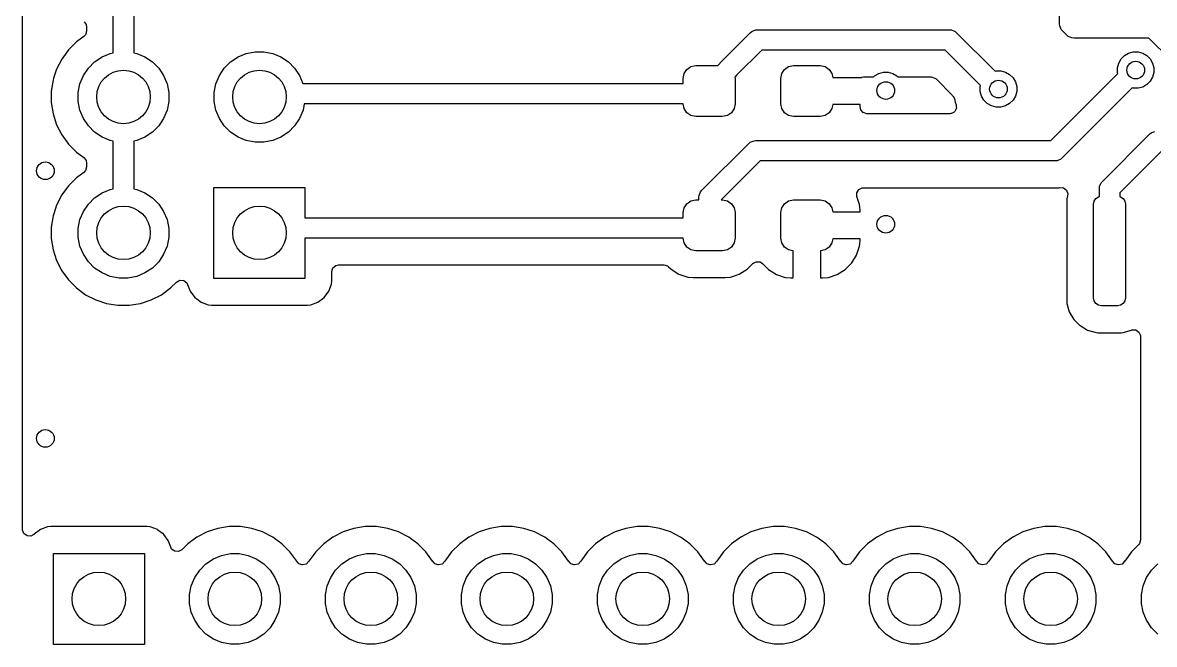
# Model space of a CAD drawing. Extents: x 2.38 to 6.32, y -6.47 to -4.51.
# Drawn here: x 2.385 to 3.217, y -6.451 to -5.993 of the extents above; entities that cross this region are included whole.
import ezdxf

# ---------------------------------------------------------------- set-up
doc = ezdxf.new("R2010")
doc.units = 0
doc.header["$MEASUREMENT"] = 0
doc.layers.add('BLACK', color=7, linetype='CONTINUOUS')

msp = doc.modelspace()

# ---------------------------------------------------------------- linework, layer by layer
at = {"layer": 'BLACK', "linetype": 'CONTINUOUS'}
for p, q in [((2.38486, -6.36635), (2.38486, -5.16774)), ((2.45156, -6.01557), (2.45156, -5.9805)), ((2.46656, -5.9805), (2.46656, -6.01557)), ((3.14742, -5.99416), (3.14742, -5.97655)), ((2.43014, -5.99277), (2.43078, -5.99377)), ((2.43078, -5.99377), (2.43151, -5.99471)), ((2.43185, -5.99955), (2.43106, -6.00223)), ((2.43151, -5.99471), (2.43156, -5.99498)), ((2.43156, -5.99498), (2.43165, -5.99512)), ((2.43165, -5.99512), (2.43185, -5.99651)), ((2.43185, -5.99651), (2.43185, -5.99955)), ((2.89942, -6.02139), (2.91999, -6.00082)), ((2.91999, -6.00082), (2.92112, -5.99989)), ((2.92112, -5.99989), (2.92383, -5.99877)), ((2.92383, -5.99877), (2.92529, -5.99862)), ((2.92529, -5.99862), (3.0665, -5.99862)), ((3.0665, -5.99862), (3.06796, -5.99877)), ((3.06796, -5.99877), (3.07066, -5.99989)), ((3.07066, -5.99989), (3.0718, -6.00082)), ((3.0718, -6.00082), (3.10001, -6.02903)), ((3.14757, -5.99562), (3.14742, -5.99416)), ((3.14869, -5.99832), (3.14757, -5.99562)), ((3.14962, -5.99946), (3.14869, -5.99832)), ((3.15274, -6.00258), (3.14962, -5.99946)), ((2.42442, -6.00748), (2.4185, -6.01339)), ((2.42981, -6.00356), (2.42442, -6.00748)), ((2.42442, -6.00748), (2.42442, -6.00748)), ((2.43106, -6.00223), (2.42981, -6.00356)), ((3.15387, -6.00351), (3.15274, -6.00258)), ((3.15658, -6.00463), (3.15387, -6.00351)), ((3.15804, -6.00478), (3.15658, -6.00463)), ((3.21321, -6.00478), (3.15804, -6.00478)), ((3.22899, -6.02056), (3.21321, -6.00478)), ((2.4185, -6.01339), (2.41358, -6.02016)), ((2.4185, -6.01339), (2.4185, -6.01339)), ((2.44328, -6.01852), (2.44934, -6.01601)), ((2.44934, -6.01601), (2.45156, -6.01557)), ((2.46656, -6.01557), (2.46877, -6.01601)), ((2.46877, -6.01601), (2.47483, -6.01852)), ((2.54328, -6.01852), (2.54934, -6.01601)), ((2.54934, -6.01601), (2.55578, -6.01473)), ((2.55578, -6.01473), (2.56234, -6.01473)), ((2.56234, -6.01473), (2.56877, -6.01601)), ((2.56877, -6.01601), (2.57483, -6.01852)), ((2.9284, -6.01362), (2.91019, -6.03183)), ((3.06339, -6.01362), (2.9284, -6.01362)), ((3.0894, -6.03963), (3.06339, -6.01362)), ((3.19276, -6.02006), (3.19526, -6.01757)), ((3.19526, -6.01757), (3.19831, -6.0158)), ((3.19831, -6.0158), (3.20171, -6.01489)), ((3.20171, -6.01489), (3.20524, -6.01489)), ((3.20524, -6.01489), (3.20864, -6.0158)), ((3.20864, -6.0158), (3.21169, -6.01757)), ((3.21169, -6.01757), (3.21418, -6.02006)), ((2.41358, -6.02016), (2.40978, -6.02762)), ((2.43319, -6.0268), (2.43783, -6.02216)), ((2.43783, -6.02216), (2.44328, -6.01852)), ((2.47483, -6.01852), (2.48028, -6.02216)), ((2.48028, -6.02216), (2.48492, -6.0268)), ((2.53319, -6.0268), (2.53783, -6.02216)), ((2.53783, -6.02216), (2.54328, -6.01852)), ((2.57483, -6.01852), (2.58028, -6.02216)), ((2.58028, -6.02216), (2.58492, -6.0268)), ((2.87331, -6.02774), (2.87634, -6.02571)), ((2.87634, -6.02571), (2.87992, -6.025)), ((2.87992, -6.025), (2.89622, -6.025)), ((2.89622, -6.025), (2.89909, -6.02174)), ((2.89909, -6.02174), (2.89926, -6.02158)), ((2.89926, -6.02158), (2.89942, -6.02139)), ((2.94516, -6.02774), (2.94819, -6.02571)), ((2.94819, -6.02571), (2.95177, -6.025)), ((2.95177, -6.025), (2.97146, -6.025)), ((2.97146, -6.025), (2.97503, -6.02571)), ((2.97503, -6.02571), (2.97807, -6.02774)), ((3.19009, -6.02651), (3.191, -6.02311)), ((3.191, -6.02311), (3.19276, -6.02006)), ((3.21418, -6.02006), (3.21595, -6.02311)), ((3.21595, -6.02311), (3.21686, -6.02651)), ((2.40766, -6.03415), (2.4072, -6.03558)), ((2.40978, -6.02762), (2.40766, -6.03415)), ((2.40978, -6.02762), (2.40978, -6.02762)), ((2.42703, -6.03832), (2.42954, -6.03226)), ((2.42954, -6.03226), (2.43319, -6.0268)), ((2.48492, -6.0268), (2.48857, -6.03226)), ((2.48857, -6.03226), (2.49108, -6.03832)), ((2.52703, -6.03832), (2.52954, -6.03226)), ((2.52954, -6.03226), (2.53319, -6.0268)), ((2.58492, -6.0268), (2.58857, -6.03226)), ((2.58857, -6.03226), (2.59097, -6.03805)), ((2.87057, -6.03435), (2.87128, -6.03077)), ((2.87057, -6.03805), (2.87057, -6.03435)), ((2.87128, -6.03077), (2.87331, -6.02774)), ((2.91019, -6.03183), (2.90878, -6.03344)), ((2.90878, -6.03344), (2.90896, -6.03435)), ((2.90896, -6.03435), (2.90896, -6.05305)), ((2.94242, -6.03435), (2.94313, -6.03077)), ((2.94242, -6.05305), (2.94242, -6.03435)), ((2.94313, -6.03077), (2.94516, -6.02774)), ((2.97807, -6.02774), (2.9801, -6.03077)), ((2.9801, -6.03077), (2.98068, -6.0337)), ((2.98068, -6.0337), (3.0017, -6.0337)), ((3.0017, -6.0337), (3.00218, -6.03344)), ((3.00218, -6.03344), (3.00324, -6.03333)), ((3.00324, -6.03333), (3.01074, -6.03333)), ((3.01074, -6.03333), (3.01147, -6.0326)), ((3.01147, -6.0326), (3.01452, -6.03083)), ((3.01452, -6.03083), (3.01792, -6.02992)), ((3.01792, -6.02992), (3.02145, -6.02992)), ((3.02145, -6.02992), (3.02485, -6.03083)), ((3.02485, -6.03083), (3.0279, -6.0326)), ((3.0279, -6.0326), (3.02863, -6.03333)), ((3.02863, -6.03333), (3.05317, -6.03333)), ((3.05317, -6.03333), (3.05585, -6.03411)), ((3.05585, -6.03411), (3.05668, -6.03478)), ((3.10001, -6.02903), (3.10081, -6.02881)), ((3.10081, -6.02881), (3.10433, -6.02881)), ((3.10433, -6.02881), (3.10773, -6.02972)), ((3.10773, -6.02972), (3.11079, -6.03148)), ((3.11079, -6.03148), (3.11328, -6.03398)), ((3.11328, -6.03398), (3.11504, -6.03703)), ((3.14106, -6.08008), (3.1903, -6.03084)), ((3.19009, -6.03004), (3.19009, -6.02651)), ((3.1903, -6.03084), (3.19009, -6.03004)), ((3.21595, -6.03344), (3.21418, -6.03649)), ((3.21686, -6.03004), (3.21595, -6.03344)), ((3.21686, -6.02651), (3.21686, -6.03004)), ((2.4072, -6.03558), (2.40589, -6.04385)), ((2.42575, -6.04475), (2.42703, -6.03832)), ((2.49108, -6.03832), (2.49236, -6.04475)), ((2.52575, -6.04475), (2.52703, -6.03832)), ((2.59097, -6.03805), (2.87057, -6.03805)), ((3.05668, -6.03478), (3.0688, -6.0469)), ((3.08918, -6.04043), (3.0894, -6.03963)), ((3.08918, -6.04396), (3.08918, -6.04043)), ((3.11504, -6.03703), (3.11595, -6.04043)), ((3.11595, -6.04043), (3.11595, -6.04396)), ((3.20091, -6.04145), (3.14947, -6.09289)), ((3.20171, -6.04166), (3.20091, -6.04145)), ((3.20524, -6.04166), (3.20171, -6.04166)), ((3.20864, -6.04075), (3.20524, -6.04166)), ((3.21169, -6.03899), (3.20864, -6.04075)), ((3.21418, -6.03649), (3.21169, -6.03899)), ((2.40589, -6.04385), (2.40589, -6.05222)), ((2.42575, -6.05131), (2.42575, -6.04475)), ((2.49236, -6.04475), (2.49236, -6.05131)), ((2.52575, -6.05131), (2.52575, -6.04475)), ((3.0688, -6.0469), (3.06906, -6.04738)), ((3.06906, -6.04738), (3.06947, -6.04774)), ((3.06947, -6.04774), (3.07005, -6.04903)), ((3.07005, -6.04903), (3.07011, -6.04923)), ((3.07011, -6.04923), (3.07064, -6.05188)), ((3.0901, -6.04736), (3.08918, -6.04396)), ((3.09186, -6.05041), (3.0901, -6.04736)), ((3.09435, -6.05291), (3.09186, -6.05041)), ((3.11328, -6.05041), (3.11079, -6.05291)), ((3.11504, -6.04736), (3.11328, -6.05041)), ((3.11595, -6.04396), (3.11504, -6.04736)), ((2.40589, -6.05222), (2.4072, -6.06048)), ((2.42703, -6.05775), (2.42575, -6.05131)), ((2.42954, -6.06381), (2.42703, -6.05775)), ((2.49108, -6.05775), (2.48857, -6.06381)), ((2.49236, -6.05131), (2.49108, -6.05775)), ((2.52703, -6.05775), (2.52575, -6.05131)), ((2.52954, -6.06381), (2.52703, -6.05775)), ((2.59108, -6.05775), (2.58857, -6.06381)), ((2.59201, -6.05305), (2.59108, -6.05775)), ((2.87057, -6.05305), (2.59201, -6.05305)), ((2.87128, -6.05663), (2.87057, -6.05305)), ((2.87331, -6.05966), (2.87128, -6.05663)), ((2.90824, -6.05663), (2.90622, -6.05966)), ((2.90896, -6.05305), (2.90824, -6.05663)), ((2.94313, -6.05663), (2.94242, -6.05305)), ((2.94516, -6.05966), (2.94313, -6.05663)), ((2.9801, -6.05663), (2.97807, -6.05966)), ((2.98068, -6.0537), (2.9801, -6.05663)), ((3.00081, -6.0537), (2.98068, -6.0537)), ((3.0008, -6.05513), (3.00081, -6.05501)), ((3.00085, -6.05514), (3.0008, -6.05513)), ((3.00081, -6.05501), (3.00081, -6.0537)), ((3.00124, -6.05748), (3.00085, -6.05514)), ((3.00307, -6.05959), (3.00124, -6.05748)), ((3.06997, -6.05918), (3.06894, -6.05965)), ((3.07012, -6.05894), (3.06997, -6.05918)), ((3.07037, -6.0588), (3.07012, -6.05894)), ((3.07087, -6.05779), (3.07037, -6.0588)), ((3.07064, -6.05188), (3.07143, -6.05378)), ((3.07149, -6.05684), (3.07087, -6.05779)), ((3.07143, -6.05378), (3.0715, -6.05404)), ((3.07162, -6.0563), (3.07149, -6.05655)), ((3.07149, -6.05655), (3.07149, -6.05684)), ((3.0715, -6.05404), (3.0715, -6.05517)), ((3.0715, -6.05517), (3.07162, -6.0563)), ((3.0974, -6.05467), (3.09435, -6.05291)), ((3.10081, -6.05558), (3.0974, -6.05467)), ((3.10433, -6.05558), (3.10081, -6.05558)), ((3.10773, -6.05467), (3.10433, -6.05558)), ((3.11079, -6.05291), (3.10773, -6.05467)), ((2.4072, -6.06048), (2.40978, -6.06844)), ((2.43319, -6.06926), (2.42954, -6.06381)), ((2.48857, -6.06381), (2.48492, -6.06926)), ((2.53319, -6.06926), (2.52954, -6.06381)), ((2.58857, -6.06381), (2.58492, -6.06926)), ((2.87634, -6.06169), (2.87331, -6.05966)), ((2.87992, -6.0624), (2.87634, -6.06169)), ((2.89961, -6.0624), (2.87992, -6.0624)), ((2.90318, -6.06169), (2.89961, -6.0624)), ((2.90622, -6.05966), (2.90318, -6.06169)), ((2.94819, -6.06169), (2.94516, -6.05966)), ((2.95177, -6.0624), (2.94819, -6.06169)), ((2.97146, -6.0624), (2.95177, -6.0624)), ((2.97503, -6.06169), (2.97146, -6.0624)), ((2.97807, -6.05966), (2.97503, -6.06169)), ((3.00575, -6.06038), (3.00307, -6.05959)), ((3.06674, -6.06038), (3.00575, -6.06038)), ((3.06742, -6.06033), (3.06674, -6.06038)), ((3.06768, -6.06022), (3.06742, -6.06033)), ((3.06796, -6.06023), (3.06768, -6.06022)), ((3.06894, -6.05965), (3.06796, -6.06023)), ((2.40978, -6.06844), (2.41358, -6.0759)), ((2.41358, -6.0759), (2.41358, -6.0759)), ((2.41358, -6.0759), (2.4148, -6.07757)), ((2.43783, -6.0739), (2.43319, -6.06926)), ((2.44328, -6.07754), (2.43783, -6.0739)), ((2.48028, -6.0739), (2.47483, -6.07754)), ((2.48492, -6.06926), (2.48028, -6.0739)), ((2.53783, -6.0739), (2.53319, -6.06926)), ((2.54328, -6.07754), (2.53783, -6.0739)), ((2.58028, -6.0739), (2.57483, -6.07754)), ((2.58492, -6.06926), (2.58028, -6.0739)), ((3.17895, -6.11019), (3.21373, -6.07541)), ((3.21373, -6.07541), (3.21487, -6.07447)), ((3.21487, -6.07447), (3.21529, -6.0743)), ((3.21529, -6.0743), (3.21757, -6.07335)), ((2.4148, -6.07757), (2.4185, -6.08267)), ((2.4185, -6.08267), (2.4185, -6.08267)), ((2.4185, -6.08267), (2.4185, -6.08267)), ((2.4185, -6.08267), (2.42442, -6.08859)), ((2.44934, -6.08006), (2.44328, -6.07754)), ((2.45156, -6.0805), (2.44934, -6.08006)), ((2.45156, -6.11557), (2.45156, -6.0805)), ((2.46877, -6.08006), (2.46656, -6.0805)), ((2.46656, -6.0805), (2.46656, -6.11557)), ((2.47483, -6.07754), (2.46877, -6.08006)), ((2.54934, -6.08006), (2.54328, -6.07754)), ((2.55578, -6.08133), (2.54934, -6.08006)), ((2.56234, -6.08133), (2.55578, -6.08133)), ((2.56877, -6.08006), (2.56234, -6.08133)), ((2.57483, -6.07754), (2.56877, -6.08006)), ((2.88446, -6.11674), (2.91892, -6.08228)), ((2.91892, -6.08228), (2.92006, -6.08135)), ((2.92006, -6.08135), (2.92276, -6.08023)), ((2.92276, -6.08023), (2.92423, -6.08008)), ((2.92423, -6.08008), (3.14106, -6.08008)), ((2.42442, -6.08859), (2.42442, -6.08859)), ((2.42442, -6.08859), (2.42442, -6.08859)), ((2.42442, -6.08859), (2.42981, -6.0925)), ((2.42981, -6.0925), (2.42994, -6.09267)), ((2.42994, -6.09267), (2.43014, -6.09277)), ((2.43014, -6.09277), (2.43078, -6.09377)), ((3.22214, -6.08821), (3.19175, -6.1186)), ((2.43078, -6.09377), (2.43151, -6.09471)), ((2.43185, -6.09955), (2.43106, -6.10223)), ((2.43151, -6.09471), (2.43156, -6.09498)), ((2.43156, -6.09498), (2.43165, -6.09512)), ((2.43165, -6.09512), (2.43185, -6.09651)), ((2.43185, -6.09651), (2.43185, -6.09955)), ((2.92733, -6.09508), (2.8986, -6.12382)), ((3.14417, -6.09508), (2.92733, -6.09508)), ((3.14563, -6.09494), (3.14417, -6.09508)), ((3.14833, -6.09382), (3.14563, -6.09494)), ((3.14947, -6.09289), (3.14833, -6.09382)), ((2.42442, -6.10748), (2.4185, -6.11339)), ((2.42981, -6.10356), (2.42442, -6.10748)), ((2.42442, -6.10748), (2.42442, -6.10748)), ((2.43106, -6.10223), (2.42981, -6.10356)), ((2.4185, -6.11339), (2.41358, -6.12016)), ((2.4185, -6.11339), (2.4185, -6.11339)), ((2.44328, -6.11852), (2.44934, -6.11601)), ((2.44934, -6.11601), (2.45156, -6.11557)), ((2.46656, -6.11557), (2.46877, -6.11601)), ((2.46877, -6.11601), (2.47483, -6.11852)), ((2.52559, -6.1815), (2.52559, -6.11457)), ((2.52559, -6.11457), (2.59252, -6.11457)), ((2.59252, -6.11457), (2.59252, -6.13687)), ((2.88353, -6.11788), (2.88446, -6.11674)), ((2.99835, -6.11852), (2.99978, -6.11611)), ((2.99978, -6.11611), (3.00228, -6.11487)), ((3.00228, -6.11487), (3.00316, -6.11479)), ((3.00316, -6.11479), (3.14684, -6.11479)), ((3.14684, -6.11479), (3.14772, -6.11462)), ((3.14772, -6.11462), (3.1505, -6.11486)), ((3.1505, -6.11486), (3.15271, -6.11658)), ((3.15271, -6.11658), (3.15364, -6.11921)), ((3.17675, -6.11549), (3.1769, -6.11403)), ((3.17675, -6.12138), (3.17675, -6.11549)), ((3.1769, -6.11403), (3.17802, -6.11133)), ((3.17802, -6.11133), (3.17895, -6.11019)), ((2.41358, -6.12016), (2.40978, -6.12762)), ((2.43319, -6.1268), (2.43783, -6.12216)), ((2.43783, -6.12216), (2.44328, -6.11852)), ((2.47483, -6.11852), (2.48028, -6.12216)), ((2.48028, -6.12216), (2.48492, -6.1268)), ((2.87331, -6.12656), (2.87634, -6.12453)), ((2.87634, -6.12453), (2.87992, -6.12382)), ((2.87992, -6.12382), (2.88226, -6.12382)), ((2.88226, -6.12205), (2.88241, -6.12058)), ((2.88226, -6.12382), (2.88226, -6.12205)), ((2.88241, -6.12058), (2.88353, -6.11788)), ((2.8986, -6.12382), (2.89961, -6.12382)), ((2.89961, -6.12382), (2.90318, -6.12453)), ((2.90318, -6.12453), (2.90622, -6.12656)), ((2.94516, -6.12656), (2.94819, -6.12453)), ((2.94819, -6.12453), (2.95177, -6.12382)), ((2.95177, -6.12382), (2.97146, -6.12382)), ((2.97146, -6.12382), (2.97503, -6.12453)), ((2.97503, -6.12453), (2.97807, -6.12656)), ((2.99845, -6.12131), (2.99835, -6.11852)), ((3.0004, -6.12719), (2.99845, -6.12131)), ((3.15285, -6.12293), (3.15274, -6.12438)), ((3.15274, -6.12438), (3.15274, -6.19845)), ((3.15345, -6.12086), (3.15285, -6.12293)), ((3.15285, -6.12293), (3.15285, -6.12293)), ((3.15364, -6.11921), (3.15345, -6.12086)), ((3.17244, -6.12697), (3.17289, -6.12471)), ((3.17289, -6.12471), (3.17417, -6.12279)), ((3.17417, -6.12279), (3.17609, -6.12151)), ((3.17609, -6.12151), (3.17675, -6.12138)), ((3.19175, -6.1186), (3.19175, -6.12138)), ((3.19175, -6.12138), (3.19242, -6.12151)), ((3.19242, -6.12151), (3.19433, -6.12279)), ((3.19433, -6.12279), (3.19561, -6.12471)), ((3.19561, -6.12471), (3.19606, -6.12697)), ((2.4077, -6.13403), (2.4072, -6.13558)), ((2.40978, -6.12762), (2.4077, -6.13403)), ((2.40978, -6.12762), (2.40978, -6.12762)), ((2.42703, -6.13832), (2.42954, -6.13226)), ((2.42954, -6.13226), (2.43319, -6.1268)), ((2.48492, -6.1268), (2.48857, -6.13226)), ((2.48857, -6.13226), (2.49108, -6.13832)), ((2.87057, -6.13317), (2.87128, -6.12959)), ((2.87057, -6.13687), (2.87057, -6.13317)), ((2.87128, -6.12959), (2.87331, -6.12656)), ((2.90622, -6.12656), (2.90824, -6.12959)), ((2.90824, -6.12959), (2.90896, -6.13317)), ((2.90896, -6.13317), (2.90896, -6.15187)), ((2.94242, -6.13317), (2.94313, -6.12959)), ((2.94242, -6.15187), (2.94242, -6.13317)), ((2.94313, -6.12959), (2.94516, -6.12656)), ((2.97807, -6.12656), (2.9801, -6.12959)), ((2.9801, -6.12959), (2.98068, -6.13252)), ((2.98068, -6.13252), (3.00081, -6.13252)), ((3.00081, -6.13121), (3.0004, -6.12719)), ((3.0004, -6.12719), (3.0004, -6.12719)), ((3.00081, -6.13252), (3.00081, -6.13121)), ((3.17244, -6.19587), (3.17244, -6.12697)), ((3.19606, -6.12697), (3.19606, -6.19587)), ((2.4072, -6.13558), (2.40589, -6.14385)), ((2.42575, -6.14475), (2.42703, -6.13832)), ((2.49108, -6.13832), (2.49236, -6.14475)), ((2.59252, -6.13687), (2.87054, -6.13687)), ((2.87054, -6.13687), (2.87057, -6.13687)), ((2.40589, -6.14385), (2.40589, -6.15222)), ((2.42575, -6.15131), (2.42575, -6.14475)), ((2.49236, -6.14475), (2.49236, -6.15131)), ((2.40589, -6.15222), (2.4072, -6.16048)), ((2.42703, -6.15775), (2.42575, -6.15131)), ((2.42954, -6.16381), (2.42703, -6.15775)), ((2.49108, -6.15775), (2.48857, -6.16381)), ((2.49236, -6.15131), (2.49108, -6.15775)), ((2.87054, -6.15187), (2.59252, -6.15187)), ((2.59252, -6.15187), (2.59252, -6.1815)), ((2.87057, -6.15187), (2.87054, -6.15187)), ((2.87128, -6.15545), (2.87057, -6.15187)), ((2.87331, -6.15848), (2.87128, -6.15545)), ((2.87634, -6.16051), (2.87331, -6.15848)), ((2.90622, -6.15848), (2.90318, -6.16051)), ((2.90824, -6.15545), (2.90622, -6.15848)), ((2.90896, -6.15187), (2.90824, -6.15545)), ((2.94313, -6.15545), (2.94242, -6.15187)), ((2.94516, -6.15848), (2.94313, -6.15545)), ((2.94819, -6.16051), (2.94516, -6.15848)), ((2.97807, -6.15848), (2.97503, -6.16051)), ((2.9801, -6.15545), (2.97807, -6.15848)), ((2.98068, -6.15252), (2.9801, -6.15545)), ((3.00081, -6.15252), (2.98068, -6.15252)), ((2.99824, -6.16436), (3.0004, -6.15785)), ((3.0004, -6.15785), (3.00081, -6.15383)), ((3.0004, -6.15785), (3.0004, -6.15785)), ((3.00081, -6.15383), (3.00081, -6.15252)), ((3.00081, -6.15383), (3.00081, -6.15383)), ((2.4072, -6.16048), (2.40978, -6.16844)), ((2.43319, -6.16926), (2.42954, -6.16381)), ((2.48857, -6.16381), (2.48492, -6.16926)), ((2.87992, -6.16122), (2.87634, -6.16051)), ((2.89961, -6.16122), (2.87992, -6.16122)), ((2.90318, -6.16051), (2.89961, -6.16122)), ((2.95161, -6.16119), (2.94819, -6.16051)), ((2.95161, -6.18122), (2.95161, -6.16119)), ((2.97503, -6.16051), (2.97161, -6.16119)), ((2.97161, -6.16119), (2.97161, -6.18122)), ((2.99464, -6.1702), (2.99824, -6.16436)), ((2.40978, -6.16844), (2.41358, -6.1759)), ((2.41358, -6.1759), (2.4185, -6.18267)), ((2.43783, -6.1739), (2.43319, -6.16926)), ((2.44328, -6.17754), (2.43783, -6.1739)), ((2.48028, -6.1739), (2.47483, -6.17754)), ((2.48492, -6.16926), (2.48028, -6.1739)), ((2.61222, -6.17654), (2.61301, -6.17385)), ((2.61301, -6.17385), (2.61512, -6.17202)), ((2.61512, -6.17202), (2.61719, -6.17157)), ((2.61719, -6.17157), (2.85648, -6.17157)), ((2.85648, -6.17157), (2.85916, -6.17236)), ((2.85916, -6.17236), (2.85999, -6.17303)), ((2.85999, -6.17303), (2.86178, -6.17482)), ((2.86178, -6.17482), (2.86756, -6.17838)), ((2.91197, -6.17838), (2.91775, -6.17482)), ((2.91775, -6.17482), (2.91954, -6.17303)), ((2.91954, -6.17303), (2.92197, -6.17059)), ((2.92197, -6.17059), (2.92443, -6.16925)), ((2.92443, -6.16925), (2.92721, -6.16945)), ((2.92721, -6.16945), (2.92899, -6.17059)), ((2.92899, -6.17059), (2.93344, -6.17505)), ((2.93344, -6.17505), (2.93344, -6.17505)), ((2.93344, -6.17505), (2.93928, -6.17865)), ((2.98395, -6.17865), (2.98978, -6.17505)), ((2.98978, -6.17505), (2.99464, -6.1702)), ((2.98978, -6.17505), (2.98978, -6.17505)), ((2.99464, -6.1702), (2.99464, -6.1702)), ((2.4185, -6.18267), (2.4185, -6.18267)), ((2.4185, -6.18267), (2.4185, -6.18267)), ((2.4185, -6.18267), (2.42442, -6.18859)), ((2.44934, -6.18006), (2.44328, -6.17754)), ((2.45578, -6.18133), (2.44934, -6.18006)), ((2.46234, -6.18133), (2.45578, -6.18133)), ((2.46877, -6.18006), (2.46234, -6.18133)), ((2.47483, -6.17754), (2.46877, -6.18006)), ((2.49369, -6.18859), (2.49808, -6.1842)), ((2.49808, -6.1842), (2.50053, -6.18286)), ((2.50053, -6.18286), (2.50332, -6.18306)), ((2.50332, -6.18306), (2.50555, -6.18474)), ((2.59252, -6.1815), (2.52559, -6.1815)), ((2.61197, -6.18573), (2.61222, -6.18338)), ((2.61222, -6.18338), (2.61222, -6.17654)), ((2.86756, -6.17838), (2.86756, -6.17838)), ((2.86756, -6.17838), (2.86756, -6.17838)), ((2.86756, -6.17838), (2.87401, -6.18052)), ((2.87401, -6.18052), (2.87401, -6.18052)), ((2.87401, -6.18052), (2.87401, -6.18052)), ((2.87401, -6.18052), (2.87799, -6.18093)), ((2.87799, -6.18093), (2.90154, -6.18093)), ((2.90154, -6.18093), (2.90552, -6.18052)), ((2.90154, -6.18093), (2.90154, -6.18093)), ((2.90552, -6.18052), (2.91197, -6.17838)), ((2.90552, -6.18052), (2.90552, -6.18052)), ((2.93928, -6.17865), (2.9458, -6.18081)), ((2.9458, -6.18081), (2.9458, -6.18081)), ((2.9458, -6.18081), (2.94982, -6.18122)), ((2.94982, -6.18122), (2.94982, -6.18122)), ((2.94982, -6.18122), (2.95161, -6.18122)), ((2.97161, -6.18122), (2.97341, -6.18122)), ((2.97341, -6.18122), (2.97743, -6.18081)), ((2.97341, -6.18122), (2.97341, -6.18122)), ((2.97743, -6.18081), (2.98395, -6.17865)), ((2.97743, -6.18081), (2.97743, -6.18081)), ((2.42442, -6.18859), (2.42442, -6.18859)), ((2.42442, -6.18859), (2.42442, -6.18859)), ((2.42442, -6.18859), (2.43119, -6.19351)), ((2.48692, -6.19351), (2.49369, -6.18859)), ((2.50555, -6.18474), (2.50623, -6.18598)), ((2.50623, -6.18598), (2.50812, -6.19104)), ((2.50812, -6.19104), (2.50812, -6.19104)), ((2.50812, -6.19104), (2.51151, -6.19557)), ((2.6066, -6.19557), (2.60999, -6.19104)), ((2.60999, -6.19104), (2.61197, -6.18573)), ((2.43119, -6.19351), (2.43865, -6.19731)), ((2.43865, -6.19731), (2.4466, -6.19989)), ((2.4466, -6.19989), (2.45487, -6.2012)), ((2.46324, -6.2012), (2.47151, -6.19989)), ((2.47151, -6.19989), (2.47947, -6.19731)), ((2.47947, -6.19731), (2.48692, -6.19351)), ((2.51151, -6.19557), (2.51292, -6.19663)), ((2.51292, -6.19663), (2.51605, -6.19897)), ((2.51605, -6.19897), (2.51605, -6.19897)), ((2.51605, -6.19897), (2.51605, -6.19897)), ((2.51605, -6.19897), (2.51813, -6.19975)), ((2.51813, -6.19975), (2.52136, -6.20095)), ((2.52136, -6.20095), (2.52136, -6.20095)), ((2.52136, -6.20095), (2.52371, -6.2012)), ((2.5944, -6.2012), (2.59675, -6.20095)), ((2.59675, -6.20095), (2.60206, -6.19897)), ((2.60206, -6.19897), (2.6066, -6.19557)), ((3.15274, -6.19845), (3.15285, -6.1999)), ((3.15285, -6.1999), (3.15285, -6.1999)), ((3.15285, -6.1999), (3.15466, -6.20612)), ((3.17289, -6.19813), (3.17244, -6.19587)), ((3.17417, -6.20004), (3.17289, -6.19813)), ((3.17609, -6.20132), (3.17417, -6.20004)), ((3.19433, -6.20004), (3.19242, -6.20132)), ((3.19561, -6.19813), (3.19433, -6.20004)), ((3.19606, -6.19587), (3.19561, -6.19813)), ((2.45487, -6.2012), (2.45487, -6.2012)), ((2.45487, -6.2012), (2.46324, -6.2012)), ((2.46324, -6.2012), (2.46324, -6.2012)), ((2.52371, -6.2012), (2.5944, -6.2012)), ((3.15466, -6.20612), (3.15795, -6.21169)), ((3.17835, -6.20177), (3.17609, -6.20132)), ((3.19016, -6.20177), (3.17835, -6.20177)), ((3.19242, -6.20132), (3.19016, -6.20177)), ((3.15795, -6.21169), (3.15795, -6.21169)), ((3.15795, -6.21169), (3.16252, -6.21626)), ((3.16252, -6.21626), (3.16253, -6.21626)), ((3.16253, -6.21626), (3.16809, -6.21956)), ((3.16809, -6.21956), (3.16809, -6.21956)), ((3.16809, -6.21956), (3.16809, -6.21956)), ((3.16809, -6.21956), (3.17431, -6.22136)), ((3.17431, -6.22136), (3.17576, -6.22148)), ((3.17576, -6.22148), (3.17576, -6.22148)), ((3.17576, -6.22148), (3.19274, -6.22148)), ((3.19274, -6.22148), (3.1942, -6.22136)), ((3.19274, -6.22148), (3.19274, -6.22148)), ((3.1942, -6.22136), (3.20041, -6.21956)), ((3.20041, -6.21956), (3.2007, -6.21947)), ((3.20041, -6.21956), (3.20041, -6.21956)), ((3.2007, -6.21947), (3.2035, -6.21948)), ((3.2035, -6.21948), (3.20584, -6.221)), ((3.20584, -6.221), (3.207, -6.22354)), ((3.207, -6.22354), (3.20705, -6.22424)), ((3.20705, -6.22424), (3.20705, -6.37397)), ((2.38487, -6.3667), (2.38486, -6.36635)), ((2.38585, -6.36932), (2.38487, -6.3667)), ((2.39794, -6.36639), (2.3934, -6.36978)), ((2.40325, -6.36441), (2.39794, -6.36639)), ((2.39794, -6.36639), (2.39794, -6.36639)), ((2.4056, -6.36415), (2.40325, -6.36441)), ((2.40325, -6.36441), (2.40325, -6.36441)), ((2.47629, -6.36415), (2.4056, -6.36415)), ((2.4056, -6.36415), (2.4056, -6.36415)), ((2.47864, -6.36441), (2.47629, -6.36415)), ((2.48395, -6.36639), (2.47864, -6.36441)), ((2.47864, -6.36441), (2.47864, -6.36441)), ((2.48437, -6.3667), (2.48395, -6.36639)), ((2.48395, -6.36639), (2.48395, -6.36639)), ((2.48395, -6.36639), (2.48395, -6.36639)), ((2.48849, -6.36978), (2.48437, -6.3667)), ((2.52849, -6.36546), (2.52053, -6.36805)), ((2.53676, -6.36415), (2.52849, -6.36546)), ((2.52849, -6.36546), (2.52849, -6.36546)), ((2.52849, -6.36546), (2.52849, -6.36546)), ((2.54513, -6.36415), (2.53676, -6.36415)), ((2.5534, -6.36546), (2.54513, -6.36415)), ((2.56135, -6.36805), (2.5534, -6.36546)), ((2.62849, -6.36546), (2.62053, -6.36805)), ((2.63676, -6.36415), (2.62849, -6.36546)), ((2.62849, -6.36546), (2.62849, -6.36546)), ((2.62849, -6.36546), (2.62849, -6.36546)), ((2.64513, -6.36415), (2.63676, -6.36415)), ((2.6534, -6.36546), (2.64513, -6.36415)), ((2.66135, -6.36805), (2.6534, -6.36546)), ((2.72849, -6.36546), (2.72053, -6.36805)), ((2.73676, -6.36415), (2.72849, -6.36546)), ((2.72849, -6.36546), (2.72849, -6.36546)), ((2.72849, -6.36546), (2.72849, -6.36546)), ((2.74513, -6.36415), (2.73676, -6.36415)), ((2.7534, -6.36546), (2.74513, -6.36415)), ((2.76135, -6.36805), (2.7534, -6.36546)), ((2.82849, -6.36546), (2.82053, -6.36805)), ((2.83676, -6.36415), (2.82849, -6.36546)), ((2.82849, -6.36546), (2.82849, -6.36546)), ((2.82849, -6.36546), (2.82849, -6.36546)), ((2.84513, -6.36415), (2.83676, -6.36415)), ((2.8534, -6.36546), (2.84513, -6.36415)), ((2.86135, -6.36805), (2.8534, -6.36546)), ((2.92849, -6.36546), (2.92053, -6.36805)), ((2.93676, -6.36415), (2.92849, -6.36546)), ((2.92849, -6.36546), (2.92849, -6.36546)), ((2.92849, -6.36546), (2.92849, -6.36546)), ((2.94513, -6.36415), (2.93676, -6.36415)), ((2.9534, -6.36546), (2.94513, -6.36415)), ((2.96135, -6.36805), (2.9534, -6.36546)), ((3.02849, -6.36546), (3.02053, -6.36805)), ((3.03676, -6.36415), (3.02849, -6.36546)), ((3.02849, -6.36546), (3.02849, -6.36546)), ((3.02849, -6.36546), (3.02849, -6.36546)), ((3.04513, -6.36415), (3.03676, -6.36415)), ((3.0534, -6.36546), (3.04513, -6.36415)), ((3.06135, -6.36805), (3.0534, -6.36546)), ((3.12849, -6.36546), (3.12053, -6.36805)), ((3.13676, -6.36415), (3.12849, -6.36546)), ((3.12849, -6.36546), (3.12849, -6.36546)), ((3.12849, -6.36546), (3.12849, -6.36546)), ((3.14513, -6.36415), (3.13676, -6.36415)), ((3.1534, -6.36546), (3.14513, -6.36415)), ((3.16135, -6.36805), (3.1534, -6.36546)), ((2.38809, -6.37099), (2.38585, -6.36932)), ((2.39088, -6.37119), (2.38809, -6.37099)), ((2.39311, -6.36998), (2.39088, -6.37119)), ((2.39312, -6.36999), (2.39311, -6.36998)), ((2.39324, -6.3699), (2.39312, -6.36999)), ((2.39333, -6.36985), (2.39324, -6.3699)), ((2.3934, -6.36978), (2.39333, -6.36985)), ((2.4887, -6.37007), (2.48849, -6.36978)), ((2.49188, -6.37432), (2.4887, -6.37007)), ((2.49377, -6.37938), (2.49188, -6.37432)), ((2.49188, -6.37432), (2.49188, -6.37432)), ((2.49188, -6.37432), (2.49188, -6.37432)), ((2.51308, -6.37185), (2.50631, -6.37677)), ((2.52053, -6.36805), (2.51308, -6.37185)), ((2.52053, -6.36805), (2.52053, -6.36805)), ((2.56881, -6.37185), (2.56135, -6.36805)), ((2.57019, -6.37285), (2.56881, -6.37185)), ((2.56881, -6.37185), (2.56881, -6.37185)), ((2.56881, -6.37185), (2.56881, -6.37185)), ((2.57558, -6.37677), (2.57019, -6.37285)), ((2.61308, -6.37185), (2.60631, -6.37677)), ((2.62053, -6.36805), (2.61308, -6.37185)), ((2.62053, -6.36805), (2.62053, -6.36805)), ((2.66881, -6.37185), (2.66135, -6.36805)), ((2.67019, -6.37285), (2.66881, -6.37185)), ((2.66881, -6.37185), (2.66881, -6.37185)), ((2.66881, -6.37185), (2.66881, -6.37185)), ((2.67558, -6.37677), (2.67019, -6.37285)), ((2.71308, -6.37185), (2.70631, -6.37677)), ((2.72053, -6.36805), (2.71308, -6.37185)), ((2.72053, -6.36805), (2.72053, -6.36805)), ((2.76881, -6.37185), (2.76135, -6.36805)), ((2.77019, -6.37285), (2.76881, -6.37185)), ((2.76881, -6.37185), (2.76881, -6.37185)), ((2.76881, -6.37185), (2.76881, -6.37185)), ((2.77558, -6.37677), (2.77019, -6.37285)), ((2.81308, -6.37185), (2.80631, -6.37677)), ((2.82053, -6.36805), (2.81308, -6.37185)), ((2.82053, -6.36805), (2.82053, -6.36805)), ((2.86881, -6.37185), (2.86135, -6.36805)), ((2.87019, -6.37285), (2.86881, -6.37185)), ((2.86881, -6.37185), (2.86881, -6.37185)), ((2.86881, -6.37185), (2.86881, -6.37185)), ((2.87558, -6.37677), (2.87019, -6.37285)), ((2.91308, -6.37185), (2.90631, -6.37677)), ((2.92053, -6.36805), (2.91308, -6.37185)), ((2.92053, -6.36805), (2.92053, -6.36805)), ((2.96881, -6.37185), (2.96135, -6.36805)), ((2.97019, -6.37285), (2.96881, -6.37185)), ((2.96881, -6.37185), (2.96881, -6.37185)), ((2.96881, -6.37185), (2.96881, -6.37185)), ((2.97558, -6.37677), (2.97019, -6.37285)), ((3.01308, -6.37185), (3.00631, -6.37677)), ((3.02053, -6.36805), (3.01308, -6.37185)), ((3.02053, -6.36805), (3.02053, -6.36805)), ((3.06881, -6.37185), (3.06135, -6.36805)), ((3.07019, -6.37285), (3.06881, -6.37185)), ((3.06881, -6.37185), (3.06881, -6.37185)), ((3.06881, -6.37185), (3.06881, -6.37185)), ((3.07558, -6.37677), (3.07019, -6.37285)), ((3.11308, -6.37185), (3.10631, -6.37677)), ((3.12053, -6.36805), (3.11308, -6.37185)), ((3.12053, -6.36805), (3.12053, -6.36805)), ((3.16881, -6.37185), (3.16135, -6.36805)), ((3.17019, -6.37285), (3.16881, -6.37185)), ((3.16881, -6.37185), (3.16881, -6.37185)), ((3.16881, -6.37185), (3.16881, -6.37185)), ((3.17558, -6.37677), (3.17019, -6.37285)), ((3.20705, -6.37397), (3.20626, -6.37665)), ((2.40748, -6.45079), (2.40748, -6.38386)), ((2.40748, -6.38386), (2.47441, -6.38386)), ((2.47441, -6.38386), (2.47441, -6.45079)), ((2.49445, -6.38062), (2.49377, -6.37938)), ((2.49668, -6.38229), (2.49445, -6.38062)), ((2.49947, -6.38249), (2.49668, -6.38229)), ((2.50192, -6.38115), (2.49947, -6.38249)), ((2.50631, -6.37677), (2.50192, -6.38115)), ((2.53123, -6.3853), (2.53766, -6.38402)), ((2.53766, -6.38402), (2.54422, -6.38402)), ((2.54422, -6.38402), (2.55066, -6.3853)), ((2.5815, -6.38269), (2.57558, -6.37677)), ((2.57558, -6.37677), (2.57558, -6.37677)), ((2.57558, -6.37677), (2.57558, -6.37677)), ((2.58642, -6.38946), (2.5815, -6.38269)), ((2.5815, -6.38269), (2.5815, -6.38269)), ((2.5815, -6.38269), (2.5815, -6.38269)), ((2.60039, -6.38269), (2.59547, -6.38946)), ((2.60631, -6.37677), (2.60039, -6.38269)), ((2.60039, -6.38269), (2.60039, -6.38269)), ((2.60631, -6.37677), (2.60631, -6.37677)), ((2.63123, -6.3853), (2.63766, -6.38402)), ((2.63766, -6.38402), (2.64423, -6.38402)), ((2.64423, -6.38402), (2.65066, -6.3853)), ((2.6815, -6.38269), (2.67558, -6.37677)), ((2.67558, -6.37677), (2.67558, -6.37677)), ((2.67558, -6.37677), (2.67558, -6.37677)), ((2.68642, -6.38946), (2.6815, -6.38269)), ((2.6815, -6.38269), (2.6815, -6.38269)), ((2.6815, -6.38269), (2.6815, -6.38269)), ((2.70039, -6.38269), (2.69547, -6.38946)), ((2.70631, -6.37677), (2.70039, -6.38269)), ((2.70039, -6.38269), (2.70039, -6.38269)), ((2.70631, -6.37677), (2.70631, -6.37677)), ((2.73123, -6.3853), (2.73766, -6.38402)), ((2.73766, -6.38402), (2.74423, -6.38402)), ((2.74423, -6.38402), (2.75066, -6.3853)), ((2.7815, -6.38269), (2.77558, -6.37677)), ((2.77558, -6.37677), (2.77558, -6.37677)), ((2.77558, -6.37677), (2.77558, -6.37677)), ((2.78642, -6.38946), (2.7815, -6.38269)), ((2.7815, -6.38269), (2.7815, -6.38269)), ((2.7815, -6.38269), (2.7815, -6.38269)), ((2.80039, -6.38269), (2.79547, -6.38946)), ((2.80631, -6.37677), (2.80039, -6.38269)), ((2.80039, -6.38269), (2.80039, -6.38269)), ((2.80631, -6.37677), (2.80631, -6.37677)), ((2.83123, -6.3853), (2.83766, -6.38402)), ((2.83766, -6.38402), (2.84422, -6.38402)), ((2.84422, -6.38402), (2.85066, -6.3853)), ((2.8815, -6.38269), (2.87558, -6.37677)), ((2.87558, -6.37677), (2.87558, -6.37677)), ((2.87558, -6.37677), (2.87558, -6.37677)), ((2.88642, -6.38946), (2.8815, -6.38269)), ((2.8815, -6.38269), (2.8815, -6.38269)), ((2.8815, -6.38269), (2.8815, -6.38269)), ((2.90039, -6.38269), (2.89547, -6.38946)), ((2.90631, -6.37677), (2.90039, -6.38269)), ((2.90039, -6.38269), (2.90039, -6.38269)), ((2.90631, -6.37677), (2.90631, -6.37677)), ((2.93123, -6.3853), (2.93766, -6.38402)), ((2.93766, -6.38402), (2.94422, -6.38402)), ((2.94422, -6.38402), (2.95066, -6.3853)), ((2.9815, -6.38269), (2.97558, -6.37677)), ((2.97558, -6.37677), (2.97558, -6.37677)), ((2.97558, -6.37677), (2.97558, -6.37677)), ((2.98642, -6.38946), (2.9815, -6.38269)), ((2.9815, -6.38269), (2.9815, -6.38269)), ((2.9815, -6.38269), (2.9815, -6.38269)), ((3.00039, -6.38269), (2.99547, -6.38946)), ((3.00631, -6.37677), (3.00039, -6.38269)), ((3.00039, -6.38269), (3.00039, -6.38269)), ((3.00631, -6.37677), (3.00631, -6.37677)), ((3.03123, -6.3853), (3.03766, -6.38402)), ((3.03766, -6.38402), (3.04422, -6.38402)), ((3.04422, -6.38402), (3.05066, -6.3853)), ((3.0815, -6.38269), (3.07558, -6.37677)), ((3.07558, -6.37677), (3.07558, -6.37677)), ((3.07558, -6.37677), (3.07558, -6.37677)), ((3.08642, -6.38946), (3.0815, -6.38269)), ((3.0815, -6.38269), (3.0815, -6.38269)), ((3.0815, -6.38269), (3.0815, -6.38269)), ((3.10039, -6.38269), (3.09547, -6.38946)), ((3.10631, -6.37677), (3.10039, -6.38269)), ((3.10039, -6.38269), (3.10039, -6.38269)), ((3.10631, -6.37677), (3.10631, -6.37677)), ((3.13123, -6.3853), (3.13766, -6.38402)), ((3.13766, -6.38402), (3.14423, -6.38402)), ((3.14423, -6.38402), (3.15066, -6.3853)), ((3.1815, -6.38269), (3.17558, -6.37677)), ((3.17558, -6.37677), (3.17558, -6.37677)), ((3.17558, -6.37677), (3.17558, -6.37677)), ((3.18642, -6.38946), (3.1815, -6.38269)), ((3.1815, -6.38269), (3.1815, -6.38269)), ((3.1815, -6.38269), (3.1815, -6.38269)), ((3.20039, -6.38269), (3.19547, -6.38946)), ((3.20559, -6.37748), (3.20039, -6.38269)), ((3.20039, -6.38269), (3.20039, -6.38269)), ((3.20626, -6.37665), (3.20559, -6.37748)), ((2.51508, -6.39609), (2.51972, -6.39145)), ((2.51972, -6.39145), (2.52517, -6.38781)), ((2.52517, -6.38781), (2.53123, -6.3853)), ((2.55066, -6.3853), (2.55672, -6.38781)), ((2.55672, -6.38781), (2.56217, -6.39145)), ((2.56217, -6.39145), (2.56681, -6.39609)), ((2.58643, -6.38947), (2.58642, -6.38946)), ((2.58652, -6.38966), (2.58643, -6.38947)), ((2.58809, -6.39147), (2.58652, -6.38966)), ((2.59073, -6.39237), (2.58809, -6.39147)), ((2.59345, -6.3917), (2.59073, -6.39237)), ((2.59536, -6.38966), (2.59345, -6.3917)), ((2.59547, -6.38946), (2.59536, -6.38966)), ((2.61508, -6.39609), (2.61972, -6.39145)), ((2.61972, -6.39145), (2.62517, -6.38781)), ((2.62517, -6.38781), (2.63123, -6.3853)), ((2.65066, -6.3853), (2.65672, -6.38781)), ((2.65672, -6.38781), (2.66217, -6.39145)), ((2.66217, -6.39145), (2.66681, -6.39609)), ((2.68643, -6.38947), (2.68642, -6.38946)), ((2.68653, -6.38966), (2.68643, -6.38947)), ((2.68809, -6.39147), (2.68653, -6.38966)), ((2.69073, -6.39237), (2.68809, -6.39147)), ((2.69345, -6.3917), (2.69073, -6.39237)), ((2.69536, -6.38966), (2.69345, -6.3917)), ((2.69547, -6.38946), (2.69536, -6.38966)), ((2.71508, -6.39609), (2.71972, -6.39145)), ((2.71972, -6.39145), (2.72517, -6.38781)), ((2.72517, -6.38781), (2.73123, -6.3853)), ((2.75066, -6.3853), (2.75672, -6.38781)), ((2.75672, -6.38781), (2.76217, -6.39145)), ((2.76217, -6.39145), (2.76681, -6.39609)), ((2.78643, -6.38947), (2.78642, -6.38946)), ((2.78653, -6.38966), (2.78643, -6.38947)), ((2.78809, -6.39147), (2.78653, -6.38966)), ((2.79073, -6.39237), (2.78809, -6.39147)), ((2.79345, -6.3917), (2.79073, -6.39237)), ((2.79536, -6.38966), (2.79345, -6.3917)), ((2.79547, -6.38946), (2.79536, -6.38966)), ((2.81508, -6.39609), (2.81972, -6.39145)), ((2.81972, -6.39145), (2.82517, -6.38781)), ((2.82517, -6.38781), (2.83123, -6.3853)), ((2.85066, -6.3853), (2.85672, -6.38781)), ((2.85672, -6.38781), (2.86217, -6.39145)), ((2.86217, -6.39145), (2.86681, -6.39609)), ((2.88643, -6.38947), (2.88642, -6.38946)), ((2.88652, -6.38966), (2.88643, -6.38947)), ((2.88809, -6.39147), (2.88652, -6.38966)), ((2.89073, -6.39237), (2.88809, -6.39147)), ((2.89345, -6.3917), (2.89073, -6.39237)), ((2.89536, -6.38966), (2.89345, -6.3917)), ((2.89547, -6.38946), (2.89536, -6.38966)), ((2.91508, -6.39609), (2.91972, -6.39145)), ((2.91972, -6.39145), (2.92517, -6.38781)), ((2.92517, -6.38781), (2.93123, -6.3853)), ((2.95066, -6.3853), (2.95672, -6.38781)), ((2.95672, -6.38781), (2.96217, -6.39145)), ((2.96217, -6.39145), (2.96681, -6.39609)), ((2.98643, -6.38947), (2.98642, -6.38946)), ((2.98652, -6.38966), (2.98643, -6.38947)), ((2.98809, -6.39147), (2.98652, -6.38966)), ((2.99073, -6.39237), (2.98809, -6.39147)), ((2.99345, -6.3917), (2.99073, -6.39237)), ((2.99536, -6.38966), (2.99345, -6.3917)), ((2.99547, -6.38946), (2.99536, -6.38966)), ((3.01508, -6.39609), (3.01972, -6.39145)), ((3.01972, -6.39145), (3.02517, -6.38781)), ((3.02517, -6.38781), (3.03123, -6.3853)), ((3.05066, -6.3853), (3.05672, -6.38781)), ((3.05672, -6.38781), (3.06217, -6.39145)), ((3.06217, -6.39145), (3.06681, -6.39609)), ((3.08643, -6.38947), (3.08642, -6.38946)), ((3.08652, -6.38966), (3.08643, -6.38947)), ((3.08809, -6.39147), (3.08652, -6.38966)), ((3.09073, -6.39237), (3.08809, -6.39147)), ((3.09345, -6.3917), (3.09073, -6.39237)), ((3.09536, -6.38966), (3.09345, -6.3917)), ((3.09547, -6.38946), (3.09536, -6.38966)), ((3.11508, -6.39609), (3.11972, -6.39145)), ((3.11972, -6.39145), (3.12517, -6.38781)), ((3.12517, -6.38781), (3.13123, -6.3853)), ((3.15066, -6.3853), (3.15672, -6.38781)), ((3.15672, -6.38781), (3.16217, -6.39145)), ((3.16217, -6.39145), (3.16681, -6.39609)), ((3.18643, -6.38947), (3.18642, -6.38946)), ((3.18653, -6.38966), (3.18643, -6.38947)), ((3.18809, -6.39147), (3.18653, -6.38966)), ((3.19073, -6.39237), (3.18809, -6.39147)), ((3.19345, -6.3917), (3.19073, -6.39237)), ((3.19536, -6.38966), (3.19345, -6.3917)), ((3.19547, -6.38946), (3.19536, -6.38966)), ((3.21508, -6.39609), (3.21972, -6.39145)), ((2.51143, -6.40155), (2.51508, -6.39609)), ((2.56681, -6.39609), (2.57046, -6.40155)), ((2.61143, -6.40155), (2.61508, -6.39609)), ((2.66681, -6.39609), (2.67046, -6.40155)), ((2.71143, -6.40155), (2.71508, -6.39609)), ((2.76681, -6.39609), (2.77046, -6.40155)), ((2.81143, -6.40155), (2.81508, -6.39609)), ((2.86681, -6.39609), (2.87046, -6.40155)), ((2.91143, -6.40155), (2.91508, -6.39609)), ((2.96681, -6.39609), (2.97046, -6.40155)), ((3.01143, -6.40155), (3.01508, -6.39609)), ((3.06681, -6.39609), (3.07046, -6.40155)), ((3.11143, -6.40155), (3.11508, -6.39609)), ((3.16681, -6.39609), (3.17046, -6.40155)), ((3.21143, -6.40155), (3.21508, -6.39609)), ((2.50764, -6.41404), (2.50892, -6.40761)), ((2.50892, -6.40761), (2.51143, -6.40155)), ((2.57046, -6.40155), (2.57297, -6.40761)), ((2.57297, -6.40761), (2.57425, -6.41404)), ((2.60764, -6.41404), (2.60892, -6.40761)), ((2.60892, -6.40761), (2.61143, -6.40155)), ((2.67046, -6.40155), (2.67297, -6.40761)), ((2.67297, -6.40761), (2.67425, -6.41404)), ((2.70764, -6.41404), (2.70892, -6.40761)), ((2.70892, -6.40761), (2.71143, -6.40155)), ((2.77046, -6.40155), (2.77297, -6.40761)), ((2.77297, -6.40761), (2.77425, -6.41404)), ((2.80764, -6.41404), (2.80892, -6.40761)), ((2.80892, -6.40761), (2.81143, -6.40155)), ((2.87046, -6.40155), (2.87297, -6.40761)), ((2.87297, -6.40761), (2.87425, -6.41404)), ((2.90764, -6.41404), (2.90892, -6.40761)), ((2.90892, -6.40761), (2.91143, -6.40155)), ((2.97046, -6.40155), (2.97297, -6.40761)), ((2.97297, -6.40761), (2.97425, -6.41404)), ((3.00764, -6.41404), (3.00892, -6.40761)), ((3.00892, -6.40761), (3.01143, -6.40155)), ((3.07046, -6.40155), (3.07297, -6.40761)), ((3.07297, -6.40761), (3.07425, -6.41404)), ((3.10764, -6.41404), (3.10892, -6.40761)), ((3.10892, -6.40761), (3.11143, -6.40155)), ((3.17046, -6.40155), (3.17297, -6.40761)), ((3.17297, -6.40761), (3.17425, -6.41404)), ((3.20764, -6.41404), (3.20892, -6.40761)), ((3.20892, -6.40761), (3.21143, -6.40155)), ((2.50764, -6.4206), (2.50764, -6.41404)), ((2.57425, -6.41404), (2.57425, -6.4206)), ((2.60764, -6.4206), (2.60764, -6.41404)), ((2.67425, -6.41404), (2.67425, -6.4206)), ((2.70764, -6.4206), (2.70764, -6.41404)), ((2.77425, -6.41404), (2.77425, -6.4206)), ((2.80764, -6.4206), (2.80764, -6.41404)), ((2.87425, -6.41404), (2.87425, -6.4206)), ((2.90764, -6.4206), (2.90764, -6.41404)), ((2.97425, -6.41404), (2.97425, -6.4206)), ((3.00764, -6.4206), (3.00764, -6.41404)), ((3.07425, -6.41404), (3.07425, -6.4206)), ((3.10764, -6.4206), (3.10764, -6.41404)), ((3.17425, -6.41404), (3.17425, -6.4206)), ((3.20764, -6.4206), (3.20764, -6.41404)), ((2.50892, -6.42704), (2.50764, -6.4206)), ((2.57425, -6.4206), (2.57297, -6.42704)), ((2.60892, -6.42704), (2.60764, -6.4206)), ((2.67425, -6.4206), (2.67297, -6.42704)), ((2.70892, -6.42704), (2.70764, -6.4206)), ((2.77425, -6.4206), (2.77297, -6.42704)), ((2.80892, -6.42704), (2.80764, -6.4206)), ((2.87425, -6.4206), (2.87297, -6.42704)), ((2.90892, -6.42704), (2.90764, -6.4206)), ((2.97425, -6.4206), (2.97297, -6.42704)), ((3.00892, -6.42704), (3.00764, -6.4206)), ((3.07425, -6.4206), (3.07297, -6.42704)), ((3.10892, -6.42704), (3.10764, -6.4206)), ((3.17425, -6.4206), (3.17297, -6.42704)), ((3.20892, -6.42704), (3.20764, -6.4206)), ((2.51143, -6.4331), (2.50892, -6.42704)), ((2.51508, -6.43855), (2.51143, -6.4331)), ((2.57046, -6.4331), (2.56681, -6.43855)), ((2.57297, -6.42704), (2.57046, -6.4331)), ((2.61143, -6.4331), (2.60892, -6.42704)), ((2.61508, -6.43855), (2.61143, -6.4331)), ((2.67046, -6.4331), (2.66681, -6.43855)), ((2.67297, -6.42704), (2.67046, -6.4331)), ((2.71143, -6.4331), (2.70892, -6.42704)), ((2.71508, -6.43855), (2.71143, -6.4331)), ((2.77046, -6.4331), (2.76681, -6.43855)), ((2.77297, -6.42704), (2.77046, -6.4331)), ((2.81143, -6.4331), (2.80892, -6.42704)), ((2.81508, -6.43855), (2.81143, -6.4331)), ((2.87046, -6.4331), (2.86681, -6.43855)), ((2.87297, -6.42704), (2.87046, -6.4331)), ((2.91143, -6.4331), (2.90892, -6.42704)), ((2.91508, -6.43855), (2.91143, -6.4331)), ((2.97046, -6.4331), (2.96681, -6.43855)), ((2.97297, -6.42704), (2.97046, -6.4331)), ((3.01143, -6.4331), (3.00892, -6.42704)), ((3.01508, -6.43855), (3.01143, -6.4331)), ((3.07046, -6.4331), (3.06681, -6.43855)), ((3.07297, -6.42704), (3.07046, -6.4331)), ((3.11143, -6.4331), (3.10892, -6.42704)), ((3.11508, -6.43855), (3.11143, -6.4331)), ((3.17046, -6.4331), (3.16681, -6.43855)), ((3.17297, -6.42704), (3.17046, -6.4331)), ((3.21143, -6.4331), (3.20892, -6.42704)), ((3.21508, -6.43855), (3.21143, -6.4331)), ((2.51972, -6.44319), (2.51508, -6.43855)), ((2.56681, -6.43855), (2.56217, -6.44319)), ((2.61972, -6.44319), (2.61508, -6.43855)), ((2.66681, -6.43855), (2.66217, -6.44319)), ((2.71972, -6.44319), (2.71508, -6.43855)), ((2.76681, -6.43855), (2.76217, -6.44319)), ((2.81972, -6.44319), (2.81508, -6.43855)), ((2.86681, -6.43855), (2.86217, -6.44319)), ((2.91972, -6.44319), (2.91508, -6.43855)), ((2.96681, -6.43855), (2.96217, -6.44319)), ((3.01972, -6.44319), (3.01508, -6.43855)), ((3.06681, -6.43855), (3.06217, -6.44319)), ((3.11972, -6.44319), (3.11508, -6.43855)), ((3.16681, -6.43855), (3.16217, -6.44319)), ((3.21972, -6.44319), (3.21508, -6.43855)), ((2.52517, -6.44684), (2.51972, -6.44319)), ((2.53123, -6.44935), (2.52517, -6.44684)), ((2.53766, -6.45063), (2.53123, -6.44935)), ((2.54422, -6.45063), (2.53766, -6.45063)), ((2.55066, -6.44935), (2.54422, -6.45063)), ((2.55672, -6.44684), (2.55066, -6.44935)), ((2.56217, -6.44319), (2.55672, -6.44684)), ((2.62517, -6.44684), (2.61972, -6.44319)), ((2.63123, -6.44935), (2.62517, -6.44684)), ((2.63766, -6.45063), (2.63123, -6.44935)), ((2.64423, -6.45063), (2.63766, -6.45063)), ((2.65066, -6.44935), (2.64423, -6.45063)), ((2.65672, -6.44684), (2.65066, -6.44935)), ((2.66217, -6.44319), (2.65672, -6.44684)), ((2.72517, -6.44684), (2.71972, -6.44319)), ((2.73123, -6.44935), (2.72517, -6.44684)), ((2.73766, -6.45063), (2.73123, -6.44935)), ((2.74423, -6.45063), (2.73766, -6.45063)), ((2.75066, -6.44935), (2.74423, -6.45063)), ((2.75672, -6.44684), (2.75066, -6.44935)), ((2.76217, -6.44319), (2.75672, -6.44684)), ((2.82517, -6.44684), (2.81972, -6.44319)), ((2.83123, -6.44935), (2.82517, -6.44684)), ((2.83766, -6.45063), (2.83123, -6.44935)), ((2.84422, -6.45063), (2.83766, -6.45063)), ((2.85066, -6.44935), (2.84422, -6.45063)), ((2.85672, -6.44684), (2.85066, -6.44935)), ((2.86217, -6.44319), (2.85672, -6.44684)), ((2.92517, -6.44684), (2.91972, -6.44319)), ((2.93123, -6.44935), (2.92517, -6.44684)), ((2.93766, -6.45063), (2.93123, -6.44935)), ((2.94422, -6.45063), (2.93766, -6.45063)), ((2.95066, -6.44935), (2.94422, -6.45063)), ((2.95672, -6.44684), (2.95066, -6.44935)), ((2.96217, -6.44319), (2.95672, -6.44684)), ((3.02517, -6.44684), (3.01972, -6.44319)), ((3.03123, -6.44935), (3.02517, -6.44684)), ((3.03766, -6.45063), (3.03123, -6.44935)), ((3.04422, -6.45063), (3.03766, -6.45063)), ((3.05066, -6.44935), (3.04422, -6.45063)), ((3.05672, -6.44684), (3.05066, -6.44935)), ((3.06217, -6.44319), (3.05672, -6.44684)), ((3.12517, -6.44684), (3.11972, -6.44319)), ((3.13123, -6.44935), (3.12517, -6.44684)), ((3.13766, -6.45063), (3.13123, -6.44935)), ((3.14423, -6.45063), (3.13766, -6.45063)), ((3.15066, -6.44935), (3.14423, -6.45063)), ((3.15672, -6.44684), (3.15066, -6.44935)), ((3.16217, -6.44319), (3.15672, -6.44684)), ((2.47441, -6.45079), (2.40748, -6.45079))]:
    msp.add_line(p, q, dxfattribs=at)
at = {"layer": 'BLACK'}
for centre, radius in [((3.20347, -6.02828), 0.0065), ((2.45906, -6.04803), 0.01969), ((2.55906, -6.04803), 0.01969), ((3.01969, -6.04331), 0.0065), ((3.10257, -6.0422), 0.0065), ((2.40157, -6.10236), 0.0065), ((2.45906, -6.14803), 0.01969), ((2.55906, -6.14803), 0.01969), ((3.01969, -6.14173), 0.0065), ((2.40157, -6.29921), 0.0065), ((2.44094, -6.41732), 0.01969), ((2.54094, -6.41732), 0.01969), ((2.64094, -6.41732), 0.01969), ((2.74094, -6.41732), 0.01969), ((2.84094, -6.41732), 0.01969), ((2.94094, -6.41732), 0.01969), ((3.04094, -6.41732), 0.01969), ((3.14094, -6.41732), 0.01969)]:
    msp.add_circle(centre, radius, dxfattribs=at)

doc.saveas('drawing.dxf')
